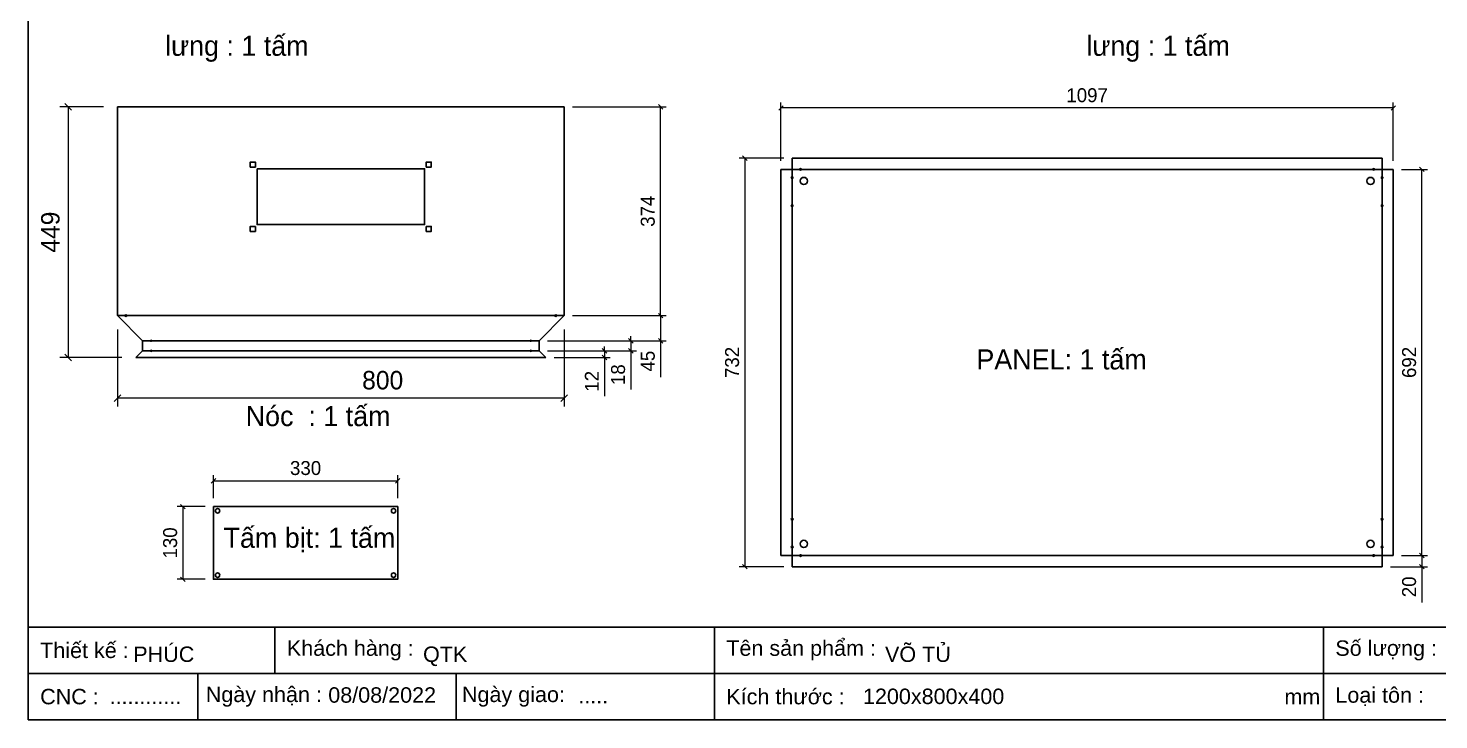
# Model space of a CAD drawing. Header units: millimetres. Extents: x 0 to 4101, y 0 to 2900.
# Drawn here: x 0 to 2526, y 0 to 1239 of the extents above; entities that cross this region are included whole.
import ezdxf

# ---------------------------------------------------------------- set-up
doc = ezdxf.new("R2010")
doc.units = ezdxf.units.MM
doc.layers.add('CNC', color=7, linetype='Continuous')
doc.layers.add('DIM', color=253, linetype='Continuous')
doc.styles.add('Arial', font='arial.ttf')
doc.dimstyles.new('Dim-25', dxfattribs={"dimtxt": 25, "dimasz": 8, "dimexe": 10, "dimexo": 15, "dimgap": 10, "dimtad": 1, "dimdec": 0, "dimtxsty": 'Standard', "dimblk": 'OBLIQUE', "dimcen": 10, "dimclrd": 5, "dimclre": 5, "dimclrt": 3, "dimazin": 3, "dimtfac": 1, "dimtdec": 0, "dimtmove": 0, "dimatfit": 3, "dimldrblk": 'OBLIQUE', "dimlwd": 9, "dimlwe": 9})
doc.dimstyles.new('Dim-33', dxfattribs={"dimtxt": 33, "dimasz": 12, "dimexe": 15, "dimexo": 25, "dimgap": 15, "dimtad": 1, "dimdec": 0, "dimtxsty": 'Standard', "dimblk": 'OBLIQUE', "dimcen": 10, "dimclrd": 5, "dimclre": 5, "dimclrt": 3, "dimazin": 3, "dimtfac": 1, "dimtdec": 0, "dimtmove": 0, "dimatfit": 3, "dimldrblk": 'OPEN30', "dimlwd": 9, "dimlwe": 9})

# ---------------------------------------------------------------- blocks, each defined once
blk = doc.blocks.new('*D18')
at = {"color": 0, "linetype": 'ByBlock', "lineweight": -2}
for p, q in [((165.9, 582.1), (153.9, 570.1)), ((953.9, 570.1), (965.9, 582.1))]:
    blk.add_line(p, q, dxfattribs=at)
at = {"layer": 'Defpoints', "color": 0, "transparency": 16777216}
for p in [(159.9, 723.8), (959.9, 723.8), (159.9, 576.1)]:
    blk.add_point(p, dxfattribs=at)
at = {"layer": 'DIM', "color": 5, "lineweight": 9, "transparency": 16777216}
for p, q in [((159.9, 698.8), (159.9, 561.1)), ((959.9, 698.8), (959.9, 561.1)), ((959.9, 576.1), (159.9, 576.1))]:
    blk.add_line(p, q, dxfattribs=at)
at = {"layer": 'DIM', "color": 3, "transparency": 16777216, "insert": (634.9, 608), "char_height": 33, "attachment_point": 5}
blk.add_mtext('800', dxfattribs=at)
blk = doc.blocks.new('_Oblique')
at = {"color": 0, "linetype": 'ByBlock', "lineweight": -2}
blk.add_line((-0.5, -0.5), (0.5, 0.5), dxfattribs=at)
blk = doc.blocks.new('_Open30')
at = {"color": 0, "linetype": 'ByBlock', "lineweight": -2}
for p, q in [((-1, 0.27), (0, 0)), ((0, 0), (-1, -0.27)), ((0, 0), (-1, 0))]:
    blk.add_line(p, q, dxfattribs=at)
blk = doc.blocks.new('f3daunguoc')
at = {"layer": 'CNC', "color": 2, "lineweight": -3}
blk.add_circle((0, 0), 1.5, dxfattribs=at)
blk = doc.blocks.new('f2dauxuoi')
at = {"layer": 'CNC', "color": 2, "lineweight": -3}
blk.add_circle((0, 0), 1, dxfattribs=at)
blk = doc.blocks.new('*D19')
at = {"color": 0, "linetype": 'ByBlock', "lineweight": -2}
for p, q in [((77.7, 1091.8), (65.7, 1103.8)), ((65.7, 654.8), (77.7, 642.8))]:
    blk.add_line(p, q, dxfattribs=at)
at = {"layer": 'Defpoints', "color": 0, "ltscale": 3, "transparency": 16777216}
for p in [(159.9, 1097.8), (71.7, 648.8), (192.9, 648.8)]:
    blk.add_point(p, dxfattribs=at)
at = {"layer": 'DIM', "color": 5, "lineweight": 9, "ltscale": 3, "transparency": 16777216}
for p, q in [((134.9, 1097.8), (56.7, 1097.8)), ((71.7, 1097.8), (71.7, 648.8)), ((167.9, 648.8), (56.7, 648.8))]:
    blk.add_line(p, q, dxfattribs=at)
at = {"layer": 'DIM', "color": 3, "ltscale": 3, "transparency": 16777216, "insert": (39.9, 873.3), "char_height": 33, "attachment_point": 5, "rotation": 90}
blk.add_mtext('449', dxfattribs=at)
blk = doc.blocks.new('*D20')
at = {"color": 5, "lineweight": 9, "ltscale": 3, "transparency": 16777216}
for p, q in [((974.9, 723.8), (1142.6, 723.8)), ((1132.6, 723.8), (1132.6, 678.8)), ((929.9, 678.8), (1142.6, 678.8)), ((1132.6, 678.8), (1132.6, 613.8))]:
    blk.add_line(p, q, dxfattribs=at)
at = {"color": 0, "linetype": 'ByBlock', "lineweight": -2}
for p, q in [((1136.6, 719.8), (1128.6, 727.8)), ((1128.6, 682.8), (1136.6, 674.8))]:
    blk.add_line(p, q, dxfattribs=at)
at = {"layer": 'Defpoints', "color": 0, "ltscale": 3, "transparency": 16777216}
for p in [(959.9, 723.8), (914.9, 678.8), (1132.6, 678.8)]:
    blk.add_point(p, dxfattribs=at)
at = {"color": 3, "ltscale": 3, "transparency": 16777216, "insert": (1109.9, 642.3), "char_height": 25, "attachment_point": 5, "rotation": 90}
blk.add_mtext('45', dxfattribs=at)
blk = doc.blocks.new('*D21')
at = {"color": 5, "lineweight": 9, "ltscale": 3, "transparency": 16777216}
for p, q in [((929.9, 660.8), (1042.1, 660.8)), ((1032.1, 660.8), (1032.1, 668.8)), ((1032.1, 660.8), (1032.1, 648.8)), ((941.9, 648.8), (1042.1, 648.8)), ((1032.1, 648.8), (1032.1, 579.6))]:
    blk.add_line(p, q, dxfattribs=at)
at = {"color": 0, "linetype": 'ByBlock', "lineweight": -2}
for p, q in [((1028.1, 664.8), (1036.1, 656.8)), ((1036.1, 644.8), (1028.1, 652.8))]:
    blk.add_line(p, q, dxfattribs=at)
at = {"layer": 'Defpoints', "color": 0, "ltscale": 3, "transparency": 16777216}
for p in [(914.9, 660.8), (926.9, 648.8), (1032.1, 648.8)]:
    blk.add_point(p, dxfattribs=at)
at = {"color": 3, "ltscale": 3, "transparency": 16777216, "insert": (1009.5, 606.2), "char_height": 25, "attachment_point": 5, "rotation": 90}
blk.add_mtext('12', dxfattribs=at)
blk = doc.blocks.new('*D22')
at = {"color": 0, "linetype": 'ByBlock', "lineweight": -2}
for p, q in [((1075.3, 682.8), (1083.3, 674.8)), ((1083.3, 656.8), (1075.3, 664.8))]:
    blk.add_line(p, q, dxfattribs=at)
at = {"color": 5, "lineweight": 9, "ltscale": 3, "transparency": 16777216}
for p, q in [((1079.3, 678.8), (1079.3, 686.8)), ((929.9, 678.8), (1089.3, 678.8)), ((929.9, 660.8), (1089.3, 660.8)), ((1079.3, 678.8), (1079.3, 660.8)), ((1079.3, 660.8), (1079.3, 591.3))]:
    blk.add_line(p, q, dxfattribs=at)
at = {"layer": 'Defpoints', "color": 0, "ltscale": 3, "transparency": 16777216}
for p in [(914.9, 678.8), (914.9, 660.8), (1079.3, 660.8)]:
    blk.add_point(p, dxfattribs=at)
at = {"color": 3, "ltscale": 3, "transparency": 16777216, "insert": (1056.6, 618.1), "char_height": 25, "attachment_point": 5, "rotation": 90}
blk.add_mtext('18', dxfattribs=at)
blk = doc.blocks.new('*D23')
at = {"color": 5, "lineweight": 9, "ltscale": 3, "transparency": 16777216}
for p, q in [((974.9, 1097.8), (1142.6, 1097.8)), ((1132.6, 723.8), (1132.6, 1097.8)), ((974.9, 723.8), (1142.6, 723.8))]:
    blk.add_line(p, q, dxfattribs=at)
at = {"color": 0, "linetype": 'ByBlock', "lineweight": -2}
for p, q in [((1136.6, 1093.8), (1128.6, 1101.8)), ((1128.6, 727.8), (1136.6, 719.8))]:
    blk.add_line(p, q, dxfattribs=at)
at = {"layer": 'Defpoints', "color": 0, "ltscale": 3, "transparency": 16777216}
for p in [(959.9, 1097.8), (1132.6, 1097.8), (959.9, 723.8)]:
    blk.add_point(p, dxfattribs=at)
at = {"color": 3, "ltscale": 3, "transparency": 16777216, "insert": (1109.8, 910.8), "char_height": 25, "attachment_point": 5, "rotation": 90}
blk.add_mtext('374', dxfattribs=at)
blk = doc.blocks.new('*D30')
at = {"color": 0, "linetype": 'ByBlock', "lineweight": -2}
for p, q in [((335.8, 431.9), (327.8, 423.9)), ((657.8, 423.9), (665.8, 431.9))]:
    blk.add_line(p, q, dxfattribs=at)
at = {"color": 5, "lineweight": 9, "ltscale": 3, "transparency": 16777216}
for p, q in [((331.8, 396.7), (331.8, 437.9)), ((661.8, 396.7), (661.8, 437.9)), ((331.8, 427.9), (661.8, 427.9))]:
    blk.add_line(p, q, dxfattribs=at)
at = {"layer": 'Defpoints', "color": 0, "ltscale": 3, "transparency": 16777216}
for p in [(661.8, 427.9), (331.8, 381.7), (661.8, 381.7)]:
    blk.add_point(p, dxfattribs=at)
at = {"color": 3, "ltscale": 3, "transparency": 16777216, "insert": (496.8, 450.7), "char_height": 25, "attachment_point": 5}
blk.add_mtext('330', dxfattribs=at)
blk = doc.blocks.new('*D31')
at = {"color": 5, "lineweight": 9, "ltscale": 3, "transparency": 16777216}
for p, q in [((316.8, 381.7), (267, 381.7)), ((277, 381.7), (277, 251.7)), ((316.8, 251.7), (267, 251.7))]:
    blk.add_line(p, q, dxfattribs=at)
at = {"color": 0, "linetype": 'ByBlock', "lineweight": -2}
for p, q in [((281, 377.7), (273, 385.7)), ((273, 255.7), (281, 247.7))]:
    blk.add_line(p, q, dxfattribs=at)
at = {"layer": 'Defpoints', "color": 0, "ltscale": 3, "transparency": 16777216}
for p in [(331.8, 381.7), (277, 251.7), (331.8, 251.7)]:
    blk.add_point(p, dxfattribs=at)
at = {"color": 3, "ltscale": 3, "transparency": 16777216, "insert": (254.3, 316.7), "char_height": 25, "attachment_point": 5, "rotation": 90}
blk.add_mtext('130', dxfattribs=at)
blk = doc.blocks.new('KHUNG CHUẨN')
at = {"color": 7}
for p, q in [((19889.2, -28535.2), (16919.2, -28535.2)), ((17239.2, -28535.2), (17239.2, -28595.2)), ((17809.2, -28535.2), (17809.2, -28655.2)), ((18599.2, -28535.2), (18599.2, -28655.2)), ((18939.2, -28595.2), (16919.2, -28595.2)), ((17139.2, -28595.2), (17139.2, -28655.2)), ((17474.2, -28595.2), (17474.2, -28655.2))]:
    blk.add_line(p, q, dxfattribs=at)
blk.add_lwpolyline([(16919.2, -26555.2), (19889.2, -26555.2), (19889.2, -28655.2), (16919.2, -28655.2)], close=True, dxfattribs=at)
at = {"color": 2, "char_height": 20, "attachment_point": 4, "style": 'Arial'}
for s, insert, width in [('  Thiết kế :', (16919.2, -28565.2), 917.634), ('  Khách hàng :', (17239.2, -28565.2), 917.634), ('  Tên sản phẩm :', (17809.2, -28565.2), 917.634), ('  Số lượng :', (18599.2, -28565.2), 917.634), ('  CNC :', (16919.2, -28625.2), 917.634), ('  Ngày nhận :', (17134, -28625.2), 556.651), ('  Ngày giao:', (17466.3, -28625.2), 556.651), ('  Kích thước :', (17809.2, -28625.2), 917.634), ('  Loại tôn :', (18599.2, -28625.2), 917.634), ('mm', (18548.6, -28625.2), 73.831)]:
    blk.add_mtext(s, dxfattribs=dict(at, insert=insert, width=width))
at = {"color": 3, "style": 'Arial'}
for tag, p in [('#01', (17055.6, -28580.1)), ('#02', (17431.4, -28580.1)), ('#03', (18030.6, -28580.1)), ('#08', (18751.7, -28580.1)), ('#10', (19064.8, -28580.1)), ('#04', (17024.8, -28634.6)), ('#05', (17308.5, -28633)), ('#06', (17632.7, -28633.7)), ('#07', (18002, -28634.7)), ('#09', (18753.8, -28632.6)), ('#11', (19060.3, -28625.7)), ('#12', (19806.5, -28628.9))]:
    blk.add_attdef(tag, p, '', height=20, dxfattribs=at)
blk = doc.blocks.new('*D42')
at = {"color": 5, "lineweight": 9, "ltscale": 3, "transparency": 16777216}
for p, q in [((2459.9, 294.2), (2506.2, 294.2)), ((2496.2, 294.2), (2496.2, 274.2)), ((2439.9, 274.2), (2506.2, 274.2)), ((2496.2, 274.2), (2496.2, 210))]:
    blk.add_line(p, q, dxfattribs=at)
at = {"color": 0, "linetype": 'ByBlock', "lineweight": -2}
for p, q in [((2500.2, 290.2), (2492.2, 298.2)), ((2492.2, 278.2), (2500.2, 270.2))]:
    blk.add_line(p, q, dxfattribs=at)
at = {"layer": 'Defpoints', "color": 0, "ltscale": 3, "transparency": 16777216}
for p in [(2444.9, 294.2), (2424.9, 274.2), (2496.2, 274.2)]:
    blk.add_point(p, dxfattribs=at)
at = {"color": 3, "ltscale": 3, "transparency": 16777216, "insert": (2473.4, 238.1), "char_height": 25, "attachment_point": 5, "rotation": 90}
blk.add_mtext('20', dxfattribs=at)
blk = doc.blocks.new('*D43')
at = {"color": 5, "lineweight": 9, "ltscale": 3, "transparency": 16777216}
for p, q in [((2459.9, 985.8), (2506.2, 985.8)), ((2496.2, 294.2), (2496.2, 985.8)), ((2459.9, 294.2), (2506.2, 294.2))]:
    blk.add_line(p, q, dxfattribs=at)
at = {"color": 0, "linetype": 'ByBlock', "lineweight": -2}
for p, q in [((2500.2, 981.8), (2492.2, 989.8)), ((2492.2, 298.2), (2500.2, 290.2))]:
    blk.add_line(p, q, dxfattribs=at)
at = {"layer": 'Defpoints', "color": 0, "ltscale": 3, "transparency": 16777216}
for p in [(2444.9, 985.8), (2496.2, 985.8), (2444.9, 294.2)]:
    blk.add_point(p, dxfattribs=at)
at = {"color": 3, "ltscale": 3, "transparency": 16777216, "insert": (2473.4, 640), "char_height": 25, "attachment_point": 5, "rotation": 90}
blk.add_mtext('692', dxfattribs=at)
blk = doc.blocks.new('*D44')
at = {"color": 0, "linetype": 'ByBlock', "lineweight": -2}
for p, q in [((1352.3, 1099.7), (1344.3, 1091.7)), ((2440.9, 1091.7), (2448.9, 1099.7))]:
    blk.add_line(p, q, dxfattribs=at)
at = {"color": 5, "lineweight": 9, "ltscale": 3, "transparency": 16777216}
for p, q in [((1348.3, 1000.8), (1348.3, 1105.7)), ((2444.9, 1095.7), (1348.3, 1095.7)), ((2444.9, 1000.8), (2444.9, 1105.7))]:
    blk.add_line(p, q, dxfattribs=at)
at = {"layer": 'Defpoints', "color": 0, "ltscale": 3, "transparency": 16777216}
for p in [(1348.3, 1095.7), (1348.3, 985.8), (2444.9, 985.8)]:
    blk.add_point(p, dxfattribs=at)
at = {"color": 3, "ltscale": 3, "transparency": 16777216, "insert": (1896.6, 1118.4), "char_height": 25, "attachment_point": 5}
blk.add_mtext('1097', dxfattribs=at)
blk = doc.blocks.new('*D45')
at = {"color": 5, "lineweight": 9, "ltscale": 3, "transparency": 16777216}
for p, q in [((1353.3, 1005.8), (1273.5, 1005.8)), ((1283.5, 1005.8), (1283.5, 274.2)), ((1353.3, 274.2), (1273.5, 274.2))]:
    blk.add_line(p, q, dxfattribs=at)
at = {"color": 0, "linetype": 'ByBlock', "lineweight": -2}
for p, q in [((1287.5, 1001.8), (1279.5, 1009.8)), ((1279.5, 278.2), (1287.5, 270.2))]:
    blk.add_line(p, q, dxfattribs=at)
at = {"layer": 'Defpoints', "color": 0, "ltscale": 3, "transparency": 16777216}
for p in [(1368.3, 1005.8), (1283.5, 274.2), (1368.3, 274.2)]:
    blk.add_point(p, dxfattribs=at)
at = {"color": 3, "ltscale": 3, "transparency": 16777216, "insert": (1260.8, 640), "char_height": 25, "attachment_point": 5, "rotation": 90}
blk.add_mtext('732', dxfattribs=at)

msp = doc.modelspace()

# ---------------------------------------------------------------- linework, layer by layer
at = {"color": 7}
for p, q in [((959.9, 1097.8), (159.9, 1097.8)), ((959.9, 723.8), (159.9, 723.8)), ((159.9, 723.8), (204.9, 678.8)), ((959.9, 723.8), (914.9, 678.8)), ((192.9, 648.8), (204.9, 660.8)), ((204.9, 660.8), (204.9, 678.8)), ((914.9, 678.8), (204.9, 678.8)), ((914.9, 660.8), (204.9, 660.8)), ((914.9, 660.8), (914.9, 678.8)), ((926.9, 648.8), (914.9, 660.8)), ((926.9, 648.8), (192.9, 648.8))]:
    msp.add_line(p, q, dxfattribs=at)
for points in [[(159.9, 723.8), (159.9, 1097.8)], [(959.9, 723.8), (959.9, 1097.8)], [(959.9, 723.8), (959.9, 1097.8)]]:
    msp.add_lwpolyline(points, dxfattribs=at)
at = {"color": 2}
for points in [[(406.8, 989.9), (397.8, 989.9), (397.8, 998.9), (406.8, 998.9)], [(409.9, 986.8), (409.9, 886.8), (709.9, 886.8), (709.9, 986.8)], [(713, 989.9), (722, 989.9), (722, 998.9), (713, 998.9)], [(406.8, 883.7), (397.8, 883.7), (397.8, 874.7), (406.8, 874.7)], [(713, 883.7), (722, 883.7), (722, 874.7), (713, 874.7)]]:
    msp.add_lwpolyline(points, close=True, dxfattribs=at)
at = {"ltscale": 3}
for points in [[(1348.3, 985.8), (1368.3, 985.8), (1368.3, 1005.8)], [(2444.9, 985.8), (2424.9, 985.8), (2424.9, 1005.8)], [(1348.3, 294.2), (1368.3, 294.2), (1368.3, 274.2)], [(2444.9, 294.2), (2424.9, 294.2), (2424.9, 274.2)]]:
    msp.add_lwpolyline(points, dxfattribs=at)
for points in [[(1348.3, 985.8), (1348.3, 294.2)], [(2424.9, 1005.8), (1368.3, 1005.8)], [(2444.9, 294.2), (2444.9, 985.8)], [(1368.3, 274.2), (2424.9, 274.2)]]:
    msp.add_lwpolyline(points)
for points in [[(1368.3, 985.8), (1368.3, 294.2), (2424.9, 294.2), (2424.9, 985.8)], [(331.8, 381.7), (331.8, 251.7), (661.8, 251.7), (661.8, 381.7)]]:
    msp.add_lwpolyline(points, close=True)
at = {"color": 2, "ltscale": 3}
for centre in [(1389.1, 965), (2404.1, 965), (1389.1, 315), (2404.1, 315)]:
    msp.add_circle(centre, 6.5, dxfattribs=at)
at = {"color": 7}
for centre in [(339.2, 374.3), (654.4, 374.3), (339.2, 259.1), (654.4, 259.1)]:
    msp.add_circle(centre, 4, dxfattribs=at)

# ---------------------------------------------------------------- block references
at = {"color": 3}
ref = msp.add_blockref('KHUNG CHUẨN', (-23362.7, 39568.1), dxfattribs=dict(at, xscale=1.380837552456796, yscale=1.380837552456796, zscale=1.380837552456796))
ref.add_attrib('#03', 'VÕ TỦ', (1534.6, 103.6), dxfattribs={"color": 3, "height": 27.62, "style": 'Arial'})
ref.add_attrib('#07', '1200x800x400', (1495.1, 28.2), dxfattribs={"color": 3, "height": 27.617, "style": 'Arial'})
ref.add_attrib('#02', 'QTK', (707.2, 103.6), dxfattribs={"color": 3, "height": 27.62, "style": 'Arial'})
ref.add_attrib('#05', '08/08/2022', (537.4, 30.6), dxfattribs={"color": 3, "height": 27.62, "style": 'Arial'})
ref.add_attrib('#06', '.....', (985.1, 29.6), dxfattribs={"color": 3, "height": 27.62, "style": 'Arial'})
ref.add_attrib('#01', 'PHÚC', (188.2, 103.6), dxfattribs={"color": 3, "height": 27.62, "style": 'Arial'})
ref.add_attrib('#04', '............', (145.7, 28.4), dxfattribs={"color": 3, "height": 27.617, "style": 'Arial'})
at = {"lineweight": -3}
for name, p, rotation in [('f3daunguoc', (1383.3, 985.8), 270), ('f3daunguoc', (1368.3, 970.8), 270), ('f3daunguoc', (1368.3, 920.8), 270), ('f3daunguoc', (174.9, 723.8), 270), ('f2dauxuoi', (899.9, 678.8), 270), ('f2dauxuoi', (899.9, 660.8), 270), ('f3daunguoc', (2424.9, 359.2), 90), ('f3daunguoc', (2424.9, 309.2), 90), ('f3daunguoc', (2409.9, 294.2), 90)]:
    msp.add_blockref(name, p, dxfattribs=dict(at, rotation=rotation))
at = {"lineweight": -3, "xscale": -1}
for name, p, rotation in [('f3daunguoc', (2409.9, 985.8), 90), ('f3daunguoc', (2424.9, 970.8), 90), ('f3daunguoc', (2424.9, 920.8), 90), ('f3daunguoc', (944.9, 723.8), 90), ('f2dauxuoi', (219.9, 678.8), 90), ('f2dauxuoi', (219.9, 660.8), 90), ('f3daunguoc', (1368.3, 359.2), 270), ('f3daunguoc', (1368.3, 309.2), 270), ('f3daunguoc', (1383.3, 294.2), 270)]:
    msp.add_blockref(name, p, dxfattribs=dict(at, rotation=rotation))

# ---------------------------------------------------------------- texts
at = {"color": 2, "char_height": 36, "attachment_point": 5}
for s, insert, width in [('lưng : 1 tấm', (373.7, 1201.7), 496), ('lưng : 1 tấm', (2023.8, 1201.7), 496), ('PANEL: 1 tấm', (1850.8, 645.2), 675.974), ('Nóc  : 1 tấm', (519.2, 543.7), 375), ('Tấm bịt: 1 tấm', (503.7, 322), 375)]:
    msp.add_mtext(s, dxfattribs=dict(at, insert=insert, width=width))

# ---------------------------------------------------------------- dimensions: what is measured, and where the dimension line sits
at = {"ltscale": 3}
for base, p1, p2, picture, middle in [((1348.3, 1095.7), (2444.9, 985.8), (1348.3, 985.8), '*D44', (1896.6, 1118.4)), ((661.8, 427.9), (331.8, 381.7), (661.8, 381.7), '*D30', (496.8, 450.7))]:
    dim = msp.add_linear_dim(base=base, p1=p1, p2=p2, dimstyle='Dim-25', dxfattribs=at)
    dim.commit()
    dim.dimension.update_dxf_attribs({"geometry": picture, "text_midpoint": middle})
for base, p1, p2, angle, picture, middle in [((1132.6, 1097.8), (959.9, 723.8), (959.9, 1097.8), 90, '*D23', (1109.8, 910.8)), ((1283.5, 274.2), (1368.3, 1005.8), (1368.3, 274.2), 270, '*D45', (1260.8, 640)), ((2496.2, 985.8), (2444.9, 294.2), (2444.9, 985.8), 270, '*D43', (2473.4, 640)), ((1132.6, 678.8), (959.9, 723.8), (914.9, 678.8), 90, '*D20', (1109.9, 642.3)), ((1079.3, 660.8), (914.9, 678.8), (914.9, 660.8), 90, '*D22', (1056.6, 618.1)), ((1032.1, 648.8), (914.9, 660.8), (926.9, 648.8), 90, '*D21', (1009.5, 606.2)), ((277, 251.7), (331.8, 381.7), (331.8, 251.7), 90, '*D31', (254.3, 316.7)), ((2496.2, 274.2), (2444.9, 294.2), (2424.9, 274.2), 270, '*D42', (2473.4, 238.1))]:
    dim = msp.add_linear_dim(base=base, p1=p1, p2=p2, angle=angle, dimstyle='Dim-25', dxfattribs=at)
    dim.commit()
    dim.dimension.update_dxf_attribs({"geometry": picture, "text_midpoint": middle})
at = {"layer": 'DIM', "ltscale": 3}
dim = msp.add_linear_dim(base=(71.7, 648.8), p1=(159.9, 1097.8), p2=(192.9, 648.8), angle=270, dimstyle='Dim-33', dxfattribs=at)
dim.commit()
dim.dimension.update_dxf_attribs({"geometry": '*D19', "text_midpoint": (39.9, 873.3)})
at = {"layer": 'DIM', "color": 7}
dim = msp.add_linear_dim(base=(159.9, 576.1), p1=(959.9, 723.8), p2=(159.9, 723.8), dimstyle='Dim-33', dxfattribs=at)
dim.commit()
dim.dimension.update_dxf_attribs({"geometry": '*D18', "text_midpoint": (634.9, 576.1), "dimtype": 160})

doc.saveas('drawing.dxf')
